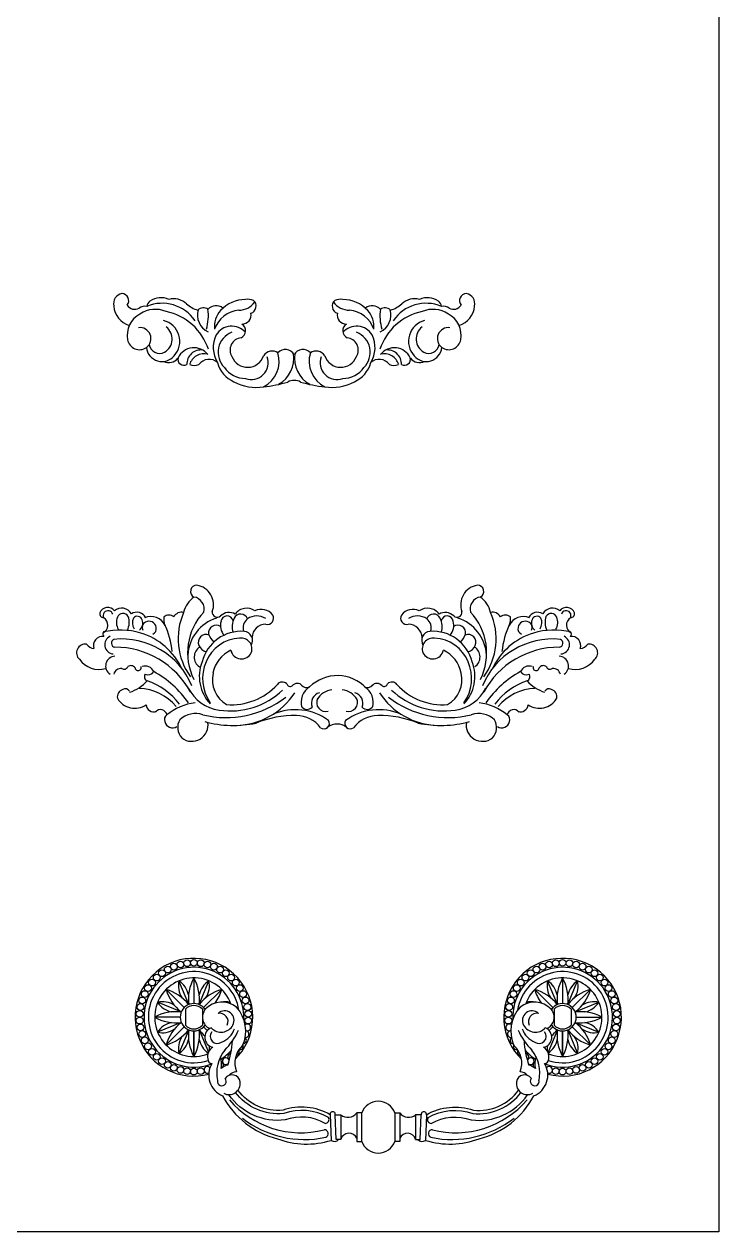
# Model space of a CAD drawing. Header units: millimetres. Extents: x -159347 to -158123, y -76894 to -75818.
# Drawn here: x -158299.1 to -158123.1, y -76894.1 to -76588.5 of the extents above; entities that cross this region are included whole.
import ezdxf

# ---------------------------------------------------------------- set-up
doc = ezdxf.new("R2010")
doc.units = ezdxf.units.MM
doc.header["$LTSCALE"] = 2
doc.header["$MEASUREMENT"] = 0
doc.layers.get('0').update_dxf_attribs({"linetype": 'CONTINUOUS'})
doc.layers.add('标注', color=7, linetype='CONTINUOUS', lineweight=25)

# ---------------------------------------------------------------- blocks, each defined once
blk = doc.blocks.new('A$C66C07949')
at = {"color": 7, "linetype": 'Continuous'}
for p, q in [((13.56, 37.56), (11.07, 43.55)), ((14.88, 44.31), (14.88, 37.83)), ((16.2, 37.56), (18.68, 43.55)), ((106.94, 37.56), (104.45, 43.55)), ((108.26, 44.31), (108.26, 37.83)), ((109.58, 37.56), (112.06, 43.55)), ((7.85, 41.4), (12.43, 36.81)), ((21.91, 41.4), (17.32, 36.81)), ((101.23, 41.4), (105.81, 36.81)), ((115.29, 41.4), (110.7, 36.81)), ((11.69, 35.69), (5.69, 38.16)), ((23.61, 37.97), (24.07, 38.16)), ((23.61, 37.97), (24.07, 38.16)), ((99.53, 37.97), (99.07, 38.16)), ((99.53, 37.97), (99.07, 38.16)), ((111.45, 35.69), (117.45, 38.16)), ((11.42, 34.37), (4.94, 34.37)), ((12.73, 36.41), (12.73, 32.33)), ((17.03, 36.41), (17.03, 32.33)), ((106.11, 36.41), (106.11, 32.33)), ((110.41, 36.41), (110.41, 32.33)), ((111.72, 34.37), (118.2, 34.37)), ((11.69, 33.05), (5.69, 30.58)), ((12.43, 31.93), (7.85, 27.34)), ((13.56, 31.18), (11.07, 25.19)), ((14.88, 30.91), (14.88, 24.43)), ((14.88, 24.43), (14.88, 30.91)), ((16.2, 31.18), (18.55, 25.5)), ((17.32, 31.93), (18.27, 30.98)), ((106.94, 31.18), (104.58, 25.5)), ((105.81, 31.93), (104.87, 30.98)), ((108.26, 30.91), (108.26, 24.43)), ((108.26, 24.43), (108.26, 30.91)), ((109.58, 31.18), (112.06, 25.19)), ((110.7, 31.93), (115.29, 27.34)), ((111.45, 33.05), (117.45, 30.58)), ((49.38, 9.69), (49.64, 3.21)), ((50.94, 3.47), (50.68, 9.69)), ((50.68, 9.69), (52.1, 9.69)), ((52.1, 9.69), (52.1, 3.47)), ((56.12, 10.15), (56.12, 2.95)), ((57.36, 10.15), (56.12, 10.15)), ((65.77, 10.15), (67.01, 10.15)), ((67.01, 10.15), (67.01, 2.95)), ((71.03, 9.69), (71.03, 3.47)), ((72.46, 9.69), (71.03, 9.69)), ((72.2, 3.47), (72.46, 9.69)), ((73.76, 9.69), (73.5, 3.21)), ((52.1, 3.47), (50.94, 3.47)), ((71.03, 3.47), (72.2, 3.47))]:
    blk.add_line(p, q, dxfattribs=at)
for p, q in [((57.36, 10.15), (57.36, 2.95)), ((65.77, 10.15), (65.77, 2.95)), ((56.12, 2.95), (57.36, 2.95)), ((67.01, 2.95), (65.77, 2.95))]:
    blk.add_line(p, q)
for points in [[(48.96, 8.96, 0.217171), (37.64, 10.03, -0.269782), (25.36, 15.41, -0.269782)], [(49.38, 9.69, 0.215453), (37.45, 10.85, -0.267853), (26.04, 15.91)], [(73.76, 9.69, -0.215453), (85.69, 10.85, 0.267853), (97.1, 15.91)], [(74.18, 8.96, -0.217171), (85.5, 10.03, 0.269782), (97.77, 15.41, 0.269782)], [(48.12, 7.5, 0.220956), (38.02, 8.38, -0.280931), (23.76, 14.77, -0.273305)], [(75.01, 7.5, -0.220956), (85.12, 8.38, 0.280931), (99.38, 14.77, 0.273305)]]:
    blk.add_lwpolyline(points, format="xyb", dxfattribs=at)
for centre in [(14.88, 48.13), (108.26, 48.13), (6.79, 45.5), (8.25, 46.43), (9.81, 47.17), (11.46, 47.7), (13.15, 48.02), (16.6, 48.02), (18.3, 47.7), (19.94, 47.17), (21.51, 46.43), (22.97, 45.5), (100.17, 45.5), (101.63, 46.43), (103.19, 47.17), (104.84, 47.7), (106.53, 48.02), (109.98, 48.02), (111.68, 47.7), (113.32, 47.17), (114.89, 46.43), (116.35, 45.5), (4.27, 43.14), (5.46, 44.4), (24.3, 44.4), (25.48, 43.14), (97.65, 43.14), (98.84, 44.4), (117.68, 44.4), (118.86, 43.14), (2.43, 40.23), (3.26, 41.74), (26.5, 41.74), (27.33, 40.23), (95.81, 40.23), (96.64, 41.74), (119.88, 41.74), (120.71, 40.23), (1.36, 36.95), (1.79, 38.62), (27.97, 38.62), (28.4, 36.95), (94.74, 36.95), (95.17, 38.62), (121.35, 38.62), (121.78, 36.95), (1.14, 35.23), (1.14, 33.51), (28.61, 35.23), (28.61, 33.51), (94.52, 35.23), (94.52, 33.51), (121.99, 35.23), (121.99, 33.51), (1.36, 31.79), (1.79, 30.12), (121.35, 30.12), (121.78, 31.79), (2.43, 28.51), (3.26, 27), (119.88, 27), (120.71, 28.51), (4.27, 25.6), (5.46, 24.34), (117.68, 24.34), (118.86, 25.6), (6.79, 23.24), (8.25, 22.31), (9.81, 21.57), (11.46, 21.04), (13.15, 20.72), (14.88, 20.61), (16.6, 20.72), (106.53, 20.72), (108.26, 20.61), (109.98, 20.72), (111.68, 21.04), (113.32, 21.57), (114.89, 22.31), (116.35, 23.24)]:
    blk.add_circle(centre, 0.856, dxfattribs=at)
for centre, radius, start, end in [((14.88, 34.37), 14.9, 314.3688, 284.6184), ((108.26, 34.37), 14.9, 255.3816, 225.6312), ((14.88, 34.37), 12.63, 357.3365, 290.9046), ((14.88, 34.37), 11.54, 8.703, 288.1174), ((108.26, 34.37), 12.63, 249.0954, 182.6635), ((108.26, 34.37), 11.54, 251.8826, 171.297), ((14.88, 34.37), 9.94, 19.888, 290.8334), ((16.39, 42.31), 5.45, 166.8493, 213.2384), ((8.17, 38.94), 5.45, 11.4386, 57.8278), ((24.51, 38.92), 11.04, 150.7777, 187.0964), ((5.24, 38.92), 11.04, 352.9036, 29.2223), ((21.58, 38.94), 5.45, 122.1722, 168.5614), ((13.37, 42.31), 5.45, 326.7616, 13.1507), ((108.26, 34.37), 9.94, 249.1666, 160.112), ((109.77, 42.31), 5.45, 166.8493, 213.2384), ((101.55, 38.94), 5.45, 11.4386, 57.8278), ((117.89, 38.92), 11.04, 150.7777, 187.0964), ((98.62, 38.92), 11.04, 352.9036, 29.2223), ((114.96, 38.94), 5.45, 122.1722, 168.5614), ((106.75, 42.31), 5.45, 326.7616, 13.1507), ((4.83, 30.78), 11.04, 37.9831, 74.3018), ((18.44, 44.42), 11.04, 195.8572, 232.1758), ((24.92, 30.78), 11.04, 105.6982, 142.0169), ((11.32, 44.42), 11.04, 324.0408, 344.1428), ((98.21, 30.78), 11.04, 37.9831, 74.3018), ((111.82, 44.42), 11.04, 195.8572, 215.9592), ((118.3, 30.78), 11.04, 105.6982, 142.0169), ((104.7, 44.42), 11.04, 307.8242, 344.1428), ((6.91, 32.85), 5.45, 56.5309, 102.9201), ((10.32, 41.05), 5.45, 211.9416, 258.3308), ((14.88, 34.37), 3.46, 34.8975, 325.1025), ((14.88, 34.37), 2.96, 43.5449, 136.4551), ((21.98, 32.36), 5.84, 51.0306, 136.4689), ((22.85, 32.85), 5.45, 77.0799, 101.1942), ((19.44, 41.05), 5.45, 324.5459, 328.0584), ((18.96, 30.85), 9.03, 336.0479, 42.1421), ((104.18, 30.85), 9.03, 137.8579, 203.9521), ((101.16, 32.36), 5.84, 43.5311, 128.9694), ((100.29, 32.85), 5.45, 78.8058, 102.9201), ((103.7, 41.05), 5.45, 211.9416, 215.4541), ((108.26, 34.37), 3.46, 214.8975, 145.1025), ((108.26, 34.37), 2.96, 43.5449, 136.4551), ((116.23, 32.85), 5.45, 77.0799, 123.4691), ((112.82, 41.05), 5.45, 281.6692, 328.0584), ((10.33, 24.74), 11.04, 82.9036, 119.2223), ((10.33, 44), 11.04, 240.7777, 277.0964), ((20.22, 34.37), 3.19, 140.8683, 244.9668), ((22.62, 33.55), 2.43, 330.9862, 132.2071), ((21.41, 33.27), 2.12, 334.6147, 101.509), ((100.52, 33.55), 2.43, 47.7929, 209.0138), ((101.73, 33.27), 2.12, 78.491, 205.3853), ((102.92, 34.37), 3.19, 295.0332, 39.1317), ((112.81, 24.74), 11.04, 60.7777, 97.0964), ((112.81, 44), 11.04, 262.9036, 299.2223), ((10.32, 27.69), 5.45, 101.6692, 148.0584), ((6.91, 35.89), 5.45, 257.0799, 303.4691), ((18.44, 24.32), 11.04, 127.8242, 164.1428), ((4.83, 37.96), 11.04, 285.6982, 322.0169), ((14.88, 34.37), 2.96, 223.5449, 316.4551), ((24.51, 29.82), 11.04, 172.9036, 209.2223), ((5.24, 29.82), 11.04, 330.7777, 7.0964), ((24.92, 37.96), 11.04, 217.9831, 228.7624), ((20.16, 29.29), 2.54, 110.5915, 259.2273), ((14.88, 34.37), 3.46, 337.5317, 337.5739), ((20.82, 29.54), 1.8, 140.5244, 306.5681), ((21.76, 33.98), 3.4, 222.8806, 331.5919), ((19.91, 33.24), 5.52, 291.0698, 341.1465), ((9.54, 38.85), 18.36, 315.6515, 334.9298), ((28.4, 31.79), 0.856, 241.0861, 130.3465), ((27.97, 30.12), 0.856, 261.8963, 88.8445), ((94.74, 31.79), 0.856, 49.6535, 298.9139), ((95.17, 30.12), 0.856, 91.1555, 278.1037), ((113.6, 38.85), 18.36, 205.0702, 224.3485), ((103.23, 33.24), 5.52, 198.8535, 248.9302), ((101.38, 33.98), 3.4, 208.4081, 317.1194), ((102.32, 29.54), 1.8, 233.4319, 39.4756), ((102.97, 29.29), 2.54, 280.7727, 69.4085), ((108.26, 34.37), 3.46, 202.4261, 202.4683), ((98.21, 37.96), 11.04, 311.2376, 322.0169), ((108.26, 34.37), 2.96, 223.5449, 316.4551), ((117.89, 29.82), 11.04, 172.9036, 209.2223), ((98.62, 29.82), 11.04, 330.7777, 7.0964), ((118.3, 37.96), 11.04, 217.9831, 254.3018), ((104.7, 24.32), 11.04, 15.8572, 52.1758), ((116.23, 35.89), 5.45, 236.5309, 282.9201), ((112.82, 27.69), 5.45, 31.9416, 78.3308), ((16.39, 26.43), 5.45, 146.7616, 193.1507), ((8.17, 29.8), 5.45, 302.1722, 348.5614), ((21.58, 29.8), 5.45, 191.4386, 235.374), ((0.72, 29.83), 23.96, 341.5722, 356.5628), ((27.33, 28.51), 0.856, 274.8363, 53.9746), ((95.81, 28.51), 0.856, 126.0254, 265.1637), ((122.42, 29.83), 23.96, 183.4372, 198.4278), ((101.55, 29.8), 5.45, 304.626, 348.5614), ((114.96, 29.8), 5.45, 191.4386, 237.8278), ((106.75, 26.43), 5.45, 346.8493, 33.2384), ((21.12, 24.4), 2.8, 120.9385, 192.0423), ((13.37, 26.43), 5.45, 355.0618, 7.737), ((29.77, 20.29), 9.12, 141.117, 192.1719), ((14.88, 34.37), 12.63, 303.0062, 318.7608), ((24.3, 24.34), 0.856, 95.1499, 238.6199), ((31.08, 22.78), 5.86, 131.3228, 202.1827), ((25.48, 25.6), 0.856, 274.9689, 31.6264), ((26.5, 27), 0.856, 256.1102, 24.1937), ((96.64, 27), 0.856, 155.8063, 283.8898), ((92.06, 22.78), 5.86, 337.8173, 48.6772), ((97.65, 25.6), 0.856, 148.3736, 265.0311), ((108.26, 34.37), 12.63, 221.2392, 236.9938), ((98.84, 24.34), 0.856, 301.3801, 84.8501), ((93.37, 20.29), 9.12, 347.8281, 38.883), ((102.01, 24.4), 2.8, 347.9577, 59.0615), ((109.77, 26.43), 5.45, 172.263, 184.9382), ((18.3, 21.04), 0.856, 41.1521, 294.5998), ((19.57, 23.82), 1.18, 180.2458, 263.0511), ((24.33, 19.75), 5.7, 149.3699, 247.5182), ((16.27, 22.56), 5.63, 347.6399, 18.5596), ((24.58, 18.13), 4.29, 105.3835, 131.1927), ((21.51, 22.31), 0.856, 289.4505, 65.1927), ((22.97, 23.24), 0.856, 12.5391, 314.4375), ((100.17, 23.24), 0.856, 225.5625, 167.4609), ((98.55, 18.13), 4.29, 48.8073, 74.6165), ((101.63, 22.31), 0.856, 114.8073, 250.5495), ((98.81, 19.75), 5.7, 292.4818, 30.6301), ((106.87, 22.56), 5.63, 161.4404, 192.3601), ((103.57, 23.82), 1.18, 276.9489, 359.7542), ((104.84, 21.04), 0.856, 245.4002, 138.8479), ((21.96, 18.15), 1.12, 168.6186, 41.2292), ((24.51, 17.74), 2.06, 6.7545, 146.1183), ((24.51, 17.74), 2.06, 76.4364, 146.1183), ((25.85, 17.74), 2.84, 94.0913, 137.4879), ((98.63, 17.74), 2.06, 33.8817, 173.2455), ((97.28, 17.74), 2.84, 42.5121, 85.9087), ((98.63, 17.74), 2.06, 33.8817, 103.5636), ((101.18, 18.15), 1.12, 138.7708, 11.3814), ((23.79, 17.57), 2.8, 240.6261, 8.3627), ((99.35, 17.57), 2.8, 171.6373, 299.3739), ((41.43, 24.77), 21.86, 208.089, 255.6733), ((41.97, 28.94), 23.81, 220.5842, 284.2634), ((81.16, 28.94), 23.81, 255.7366, 319.4158), ((81.7, 24.77), 21.86, 284.3267, 331.911), ((50.03, 9.8), 0.659, 349.8192, 190.1808), ((53.89, 11.82), 2.78, 229.9539, 323.2713), ((69.24, 11.82), 2.78, 216.7287, 310.0461), ((73.11, 9.8), 0.659, 349.8192, 190.1808), ((42.9, 29), 25.58, 231.9859, 282.0713), ((80.23, 29), 25.58, 257.9287, 308.0141), ((43.41, 23.56), 21.28, 249.7016, 287.027), ((50.45, 4.29), 1.35, 233.2361, 322.4625), ((54.16, 2.85), 2.15, 24.0833, 163.2954), ((68.98, 2.85), 2.15, 16.7046, 155.9167), ((72.69, 4.29), 1.35, 217.5375, 306.7639), ((79.73, 23.56), 21.28, 252.973, 290.2984)]:
    blk.add_arc(centre, radius, start, end, dxfattribs=at)
for centre, radius, start, end in [((61.57, 8.63), 4.47, 90, 160.0921), ((61.57, 8.63), 4.47, 19.9079, 90), ((48.17, 8.45), 0.946, 267.5286, 32.668), ((74.97, 8.45), 0.946, 147.332, 272.4714), ((47.93, 4.9), 0.969, 289.3175, 95.3866), ((75.21, 4.9), 0.969, 84.6134, 250.6825), ((61.57, 4.47), 4.47, 199.9079, 270), ((61.57, 4.47), 4.47, 270, 340.0921)]:
    blk.add_arc(centre, radius, start, end)
blk = doc.blocks.new('A$C61C83436')
for centre, radius, start, end in [((27.1, 211.4), 27.2, 102.0097, 191.5553), ((19.8, 219.4), 18.7, 323.2281, 84.8066), ((103.5, 203.2), 19.1, 126.1235, 174.5382), ((119.7, 178.8), 48.3, 65.3165, 124.6508), ((152.3, 177.3), 47.1, 45.8652, 105.3154), ((333.9, 138), 84.5, 89.6938, 138.0745), ((317.2, 245), 49.7, 270.1061, 325.0178), ((340.8, 187.9), 35.1, 66.845, 100.7361), ((342, 205.8), 19.2, 288.4887, 48.8027), ((573.2, 205.8), 19.2, 131.1973, 251.5113), ((598, 245), 49.7, 214.9822, 269.8939), ((574.4, 187.9), 35.1, 79.2639, 113.155), ((581.4, 138), 84.5, 41.9255, 90.3062), ((763, 177.3), 47.1, 74.6846, 134.1348), ((795.6, 178.8), 48.3, 55.3492, 114.6835), ((811.8, 203.2), 19.1, 5.4618, 53.8765), ((895.4, 219.4), 18.7, 95.1934, 216.7719), ((888.1, 211.4), 27.2, 348.4447, 77.9903), ((58.1, 211.2), 57.8, 185.2609, 251.4999), ((96.1, 131.4), 61.7, 118.1843, 190.019), ((54.1, 220.8), 23.1, 213.0236, 298.353), ((80, 180.5), 24.8, 79.5248, 126.7229), ((106.3, 126.5), 71.1, 67.4422, 123.506), ((123.4, 112.6), 100.3, 34.1439, 112.8506), ((103.5, 51), 144.3, 18.3315, 77.9719), ((235.9, 270.6), 78.2, 229.4739, 253.3439), ((259.2, 182.8), 46.6, 162.6513, 244.7906), ((227.9, 179.5), 21.7, 58.2442, 131.7491), ((120.4, 181.8), 119.9, 343.299, 7.6952), ((259.7, 178.5), 28.1, 52.2321, 136.4226), ((315.3, 154.5), 59.6, 137.9786, 186.9059), ((323, 125.2), 70.4, 94.6286, 161.639), ((325.7, 183), 22.8, 268.8092, 11.5344), ((589.5, 183), 22.8, 168.4656, 271.1908), ((592.3, 125.2), 70.4, 18.361, 85.3714), ((655.5, 178.5), 28.1, 43.5774, 127.7679), ((600, 154.5), 59.6, 353.0941, 42.0214), ((811.8, 51), 144.3, 102.0281, 161.6685), ((794.8, 181.8), 119.9, 172.3048, 196.701), ((687.3, 179.5), 21.7, 48.2509, 121.7558), ((656, 182.8), 46.6, 295.2094, 17.3487), ((679.3, 270.6), 78.2, 286.6561, 310.5261), ((791.8, 112.6), 100.3, 67.1494, 145.8561), ((809, 126.5), 71.1, 56.494, 112.5578), ((835.3, 180.5), 24.8, 53.2771, 100.4752), ((819.1, 131.4), 61.7, 349.981, 61.8157), ((861.1, 220.8), 23.1, 241.647, 326.9764), ((857.2, 211.2), 57.8, 288.5001, 354.7391), ((113.6, 116.7), 54.3, 317.6177, 75.7293), ((110.4, 122.6), 38.2, 299.0784, 52.7439), ((299.6, 108.6), 46.3, 41.8428, 148.5346), ((314.7, 143.5), 19.8, 295.9372, 57.5782), ((600.6, 143.5), 19.8, 122.4218, 244.0628), ((615.7, 108.6), 46.3, 31.4654, 138.1572), ((801.6, 116.7), 54.3, 104.2707, 222.3823), ((804.8, 122.6), 38.2, 127.2561, 240.9216), ((67.1, 123.5), 27.8, 305.8102, 98.0808), ((324.6, 100.9), 72, 153.7287, 211.9688), ((319.1, 89), 54.1, 111.1869, 225.0968), ((326.3, 94.6), 31.2, 95.569, 211.894), ((588.9, 94.6), 31.2, 328.106, 84.431), ((596.2, 89), 54.1, 314.9032, 68.8131), ((590.6, 100.9), 72, 328.0312, 26.2713), ((848.2, 123.5), 27.8, 81.9192, 234.1898), ((65.8, 126.4), 30.9, 190.7529, 304.6424), ((122.9, 105.3), 39.8, 186.197, 320.8193), ((116.6, 112.4), 26.3, 188.1801, 298.1323), ((203.9, 55.5), 44.9, 38.9112, 154.1162), ((221.6, 58.7), 36.1, 82.7615, 181.5839), ((401.8, 66), 25.9, 55.2035, 147.0052), ((435.5, 71), 25, 27.7875, 139.5422), ((479.7, 71), 25, 40.4578, 152.2125), ((513.5, 66), 25.9, 32.9948, 124.7965), ((711.4, 55.5), 44.9, 25.8838, 141.0888), ((693.6, 58.7), 36.1, 358.4161, 97.2385), ((792.3, 105.3), 39.8, 219.1807, 353.803), ((798.6, 112.4), 26.3, 241.8677, 351.8199), ((849.5, 126.4), 30.9, 235.3576, 349.2471), ((140.1, 93), 30.1, 244.7878, 320.0808), ((178.3, 71.3), 15.3, 165.5726, 298.0045), ((228.7, 47.9), 37.2, 74.2803, 164.9461), ((242.2, 39.5), 31.6, 47.3891, 144.5776), ((336.8, 83.2), 76.1, 195.5675, 245.2969), ((339.6, 93.5), 42.6, 201.207, 341.5851), ((349.2, 62.7), 42.6, 249.7224, 20.2316), ((346.6, 66.4), 73, 297.2668, 16.5882), ((381.5, 73.8), 75.3, 298.9375, 8.8767), ((533.7, 73.8), 75.3, 171.1233, 241.0625), ((568.6, 66.4), 73, 163.4118, 242.7332), ((566.1, 62.7), 42.6, 159.7684, 290.2776), ((575.6, 93.5), 42.6, 198.4149, 338.793), ((578.4, 83.2), 76.1, 294.7031, 344.4325), ((673.1, 39.5), 31.6, 35.4224, 132.6109), ((686.5, 47.9), 37.2, 15.0539, 105.7197), ((736.9, 71.3), 15.3, 241.9955, 14.4274), ((775.2, 93), 30.1, 219.9192, 295.2122), ((204.3, 91.7), 36, 251.5188, 289.6869), ((333.9, 87.1), 64.4, 214.5642, 270.4719), ((581.4, 87.1), 64.4, 269.5281, 325.4358), ((710.9, 91.7), 36, 250.3131, 288.4812), ((361, 118.4), 118.4, 241.8037, 279.2584), ((345, 340.3), 340.6, 275.9053, 286.4281), ((457.6, -18), 35.6, 62.7572, 117.2428), ((570.2, 340.3), 340.6, 253.5719, 264.0947), ((554.2, 118.4), 118.4, 260.7416, 298.1963)]:
    blk.add_arc(centre, radius, start, end)
blk = doc.blocks.new('A$C03AC6C32')
at = {"xscale": 0.0999695734062698, "yscale": 0.0999695734062698, "zscale": 0.0999695734062698}
blk.add_blockref('A$C61C83436', (0, -0.01), dxfattribs=at)
blk = doc.blocks.new('A$C3ED24F32')
for centre, radius, start, end in [((30.42, 37.93), 1.57, 88.0823, 243.7683), ((29.73, 34.59), 4.96, 339.1715, 81.3815), ((102.25, 34.59), 4.96, 98.6185, 200.8285), ((101.56, 37.93), 1.57, 296.2317, 91.9177), ((7.87, 31.75), 2.15, 35.6905, 158.414), ((11.46, 30.91), 2.79, 29.5192, 131.2978), ((33.78, 30.99), 6.86, 126.2459, 166.3315), ((29.27, 33.51), 3.05, 344.754, 81.3686), ((43.08, 30.11), 3.58, 54.0771, 144.1442), ((88.9, 30.11), 3.58, 35.8558, 125.9229), ((102.71, 33.51), 3.05, 98.6314, 195.246), ((98.2, 30.99), 6.86, 13.6685, 53.7541), ((120.52, 30.91), 2.79, 48.7022, 150.4808), ((124.11, 31.75), 2.15, 21.586, 144.3095), ((6.87, 32.31), 1.02, 167.1867, 270.1778), ((5.69, 29.41), 2.22, 297.0133, 57.8724), ((7.99, 31.82), 1.24, 16.0306, 205.3988), ((13.47, 30.11), 3.38, 157.4076, 210.7702), ((11.77, 30.87), 1.52, 29.7824, 159.2384), ((8.71, 30.12), 4.63, 333.8308, 19.0187), ((15.23, 30.11), 2.56, 27.4046, 121.6294), ((16.82, 30.01), 2.69, 154.7993, 214.4791), ((15.4, 30.36), 1.29, 17.9751, 141.9193), ((14.45, 29.94), 2.32, 308.6936, 20.64), ((18.82, 27.49), 4.07, 27.0012, 112.7838), ((25.42, 30.89), 3.36, 169.5223, 207.6296), ((23.38, 30.04), 1.93, 49.2149, 130.7851), ((26.58, 30.48), 2.19, 75.7106, 152.3745), ((42.13, 25.96), 16.42, 156.108, 215.9645), ((43.21, 22.38), 15.09, 136.8037, 206.3845), ((38.73, 21.13), 10.61, 108.2638, 176.3119), ((35.63, 32.68), 1.27, 173.3878, 310.8557), ((38.65, 29.48), 3.13, 60.8918, 134.2854), ((38.11, 30.17), 1.55, 12.4352, 171.3984), ((44, 28.97), 4.63, 152.0901, 196.9551), ((41.56, 30.42), 1.8, 18.4943, 156.5084), ((45.01, 28.74), 2.85, 127.7004, 198.2869), ((45.67, 27.45), 4.28, 58.1901, 124.0694), ((46.8, 29.76), 3.64, 37.3718, 116.4301), ((48.32, 31.17), 1.59, 256.9315, 30.2559), ((83.66, 31.17), 1.59, 149.7441, 283.0685), ((85.18, 29.76), 3.64, 63.5699, 142.6282), ((86.31, 27.45), 4.28, 55.9306, 121.8099), ((90.42, 30.42), 1.8, 23.4916, 161.5057), ((86.97, 28.74), 2.85, 341.7131, 52.2996), ((93.33, 29.48), 3.13, 45.7146, 119.1082), ((87.98, 28.97), 4.63, 343.0449, 27.9099), ((93.87, 30.17), 1.55, 8.6016, 167.5648), ((96.35, 32.68), 1.27, 229.1443, 6.6122), ((93.25, 21.13), 10.61, 3.6881, 71.7362), ((88.77, 22.38), 15.09, 333.6155, 43.1963), ((89.85, 25.96), 16.42, 324.0355, 23.892), ((105.4, 30.48), 2.19, 27.6255, 104.2894), ((108.6, 30.04), 1.93, 49.2149, 130.7851), ((113.16, 27.49), 4.07, 67.2162, 152.9988), ((106.56, 30.89), 3.36, 332.3704, 10.4777), ((116.75, 30.11), 2.56, 58.3706, 152.5954), ((117.53, 29.94), 2.32, 159.36, 231.3064), ((116.58, 30.36), 1.29, 38.0807, 162.0249), ((115.16, 30.01), 2.69, 325.5209, 25.2007), ((123.27, 30.12), 4.63, 160.9813, 206.1692), ((120.21, 30.87), 1.52, 20.7616, 150.2176), ((118.51, 30.11), 3.38, 329.2298, 22.5924), ((123.99, 31.82), 1.24, 334.6012, 163.9694), ((126.29, 29.41), 2.22, 122.1276, 242.9867), ((125.11, 32.31), 1.02, 269.8222, 12.8133), ((7.45, 27.16), 0.805, 139.7647, 230.3393), ((11.04, 9.91), 18.26, 73.3438, 103.2896), ((18.11, 28.81), 1.5, 117.1448, 207.1907), ((18.35, 28.55), 1.84, 9.2844, 120.0588), ((18.62, 28.54), 1.58, 295.6475, 11.1856), ((3.49, 20.65), 20.85, 5.6512, 25.5277), ((41.77, 17.54), 10.32, 85.8146, 165.5516), ((35.4, 27.42), 1.98, 56.7438, 188.2672), ((40.31, 29.36), 3.87, 164.4928, 220.1957), ((42.24, 25.52), 2.33, 329.9639, 83.1466), ((47.9, 26.17), 3.45, 89.0582, 178.3472), ((84.08, 26.17), 3.45, 1.6528, 90.9418), ((89.74, 25.52), 2.33, 96.8534, 210.0361), ((90.21, 17.54), 10.32, 14.4484, 94.1854), ((91.67, 29.36), 3.87, 319.8043, 15.5072), ((96.58, 27.42), 1.98, 351.7328, 123.2562), ((128.49, 20.65), 20.85, 154.4723, 174.3488), ((113.36, 28.54), 1.58, 168.8144, 244.3525), ((113.63, 28.55), 1.84, 59.9412, 170.7156), ((113.87, 28.81), 1.5, 332.8093, 62.8552), ((120.94, 9.91), 18.26, 76.7104, 106.6562), ((124.53, 27.16), 0.805, 309.6607, 40.2353), ((2.18, 22.41), 2.19, 80.9847, 227.9223), ((4.9, 26.46), 3.04, 218.5063, 260.4415), ((6.6, 24.23), 2.33, 81.6896, 198.9107), ((9.47, 24.44), 2.34, 113.7676, 265.6252), ((9.83, 24.86), 1.03, 112.1003, 263.587), ((11.38, 6.56), 19.35, 22.8669, 95.7447), ((11.44, 11.38), 16.73, 24.2876, 73.2257), ((32.78, 25.08), 1.97, 67.0925, 204.7279), ((41.62, 16.66), 9.45, 92.0165, 158.5394), ((39.4, 29.57), 6.44, 202.213, 223.8578), ((41.71, 23.41), 2.72, 338.9927, 98.9293), ((90.27, 23.41), 2.72, 81.0707, 201.0073), ((90.36, 16.66), 9.45, 21.4606, 87.9835), ((92.58, 29.57), 6.44, 316.1422, 337.787), ((99.2, 25.08), 1.97, 335.2721, 112.9075), ((120.6, 6.56), 19.35, 84.2553, 157.1331), ((120.54, 11.38), 16.73, 106.7743, 155.7124), ((122.15, 24.86), 1.03, 276.413, 67.8997), ((122.51, 24.44), 2.34, 274.3748, 66.2324), ((125.38, 24.23), 2.33, 341.0893, 98.3104), ((127.08, 26.46), 3.04, 279.5585, 321.4937), ((129.8, 22.41), 2.19, 312.0777, 99.0153), ((9.82, 19.06), 2.46, 92.1591, 237.4578), ((9.67, 1.92), 21.92, 28.8516, 89.8957), ((32.78, 21.35), 2.98, 122.2869, 236.029), ((33.54, 25.32), 2.76, 202.6659, 254.5759), ((42.56, 15.68), 8.17, 115.4034, 168.8865), ((41.76, 23.62), 2.76, 191.746, 334.6868), ((90.22, 23.62), 2.76, 205.3132, 348.254), ((89.42, 15.68), 8.17, 11.1135, 64.5966), ((98.44, 25.32), 2.76, 285.4241, 337.3341), ((99.2, 21.35), 2.98, 303.971, 57.7131), ((122.31, 1.92), 21.92, 90.1043, 151.1484), ((122.16, 19.06), 2.46, 302.5422, 87.8409), ((5.69, 24.25), 6.06, 214.887, 286.1034), ((11.22, 16.63), 1.81, 81.5971, 168.6052), ((12.05, 19.28), 1.03, 236.6007, 340.2416), ((13.74, 17.94), 1.23, 30.7232, 126.2256), ((15.58, 18.68), 0.79, 188.5517, 18.2126), ((17.38, 16.69), 2.37, 23.9118, 109.3835), ((41.14, 16.45), 10.06, 158.6443, 223.7367), ((42.42, 15.85), 10.5, 156.0415, 215.5239), ((89.56, 15.85), 10.5, 324.4761, 23.9585), ((90.84, 16.45), 10.06, 316.2633, 21.3557), ((114.6, 16.69), 2.37, 70.6165, 156.0882), ((116.4, 18.68), 0.79, 161.7874, 351.4483), ((118.24, 17.94), 1.23, 53.7744, 149.2768), ((119.93, 19.28), 1.03, 199.7584, 303.3993), ((120.76, 16.63), 1.81, 11.3948, 98.4029), ((126.29, 24.25), 6.06, 253.8966, 325.113), ((10.66, 21.58), 9.55, 286.7766, 319.0011), ((18.29, 16.37), 1.13, 145.8953, 248.2536), ((18.09, 18.53), 1.7, 244.4872, 328.886), ((12.18, -1.16), 17.44, 37.28, 70.9648), ((6.33, -5.98), 27.08, 35.5657, 60.7824), ((41.7, 15.63), 7.33, 167.17, 239.7957), ((66.05, 6.61), 10.02, 43.2906, 134.4599), ((90.28, 15.63), 7.33, 300.2043, 12.83), ((125.65, -5.98), 27.08, 119.2176, 144.4343), ((119.8, -1.16), 17.44, 109.0352, 142.72), ((113.89, 18.53), 1.7, 211.114, 295.5128), ((113.69, 16.37), 1.13, 291.7464, 34.1047), ((121.31, 21.58), 9.55, 220.9989, 253.2234), ((12.27, 11.25), 1.96, 106.9025, 190.5293), ((12.35, 11.99), 1.3, 34.2651, 119.5714), ((15.35, 0.52), 12.9, 40.1189, 87.6709), ((37.61, 18.29), 10.48, 207.1962, 261.585), ((38.97, 26.89), 19.19, 261.346, 313.5461), ((39.16, 25.16), 15.91, 265.856, 317.2746), ((40.08, 22.13), 18.09, 271.4325, 326.9514), ((52.13, 13.45), 1.57, 45.8257, 144.5549), ((54.11, 14.83), 0.919, 195.3709, 303.2686), ((55.9, 13.06), 1.62, 39.0705, 142.0721), ((61.47, 9.84), 4.62, 121.901, 196.3756), ((58.34, 15.39), 1.77, 220.4885, 292.9583), ((62.19, 9.65), 2.73, 104.5584, 201.2372), ((65.02, 8.35), 4.66, 94.0355, 150.869), ((66.96, 8.35), 4.66, 29.131, 85.9645), ((69.79, 9.65), 2.73, 338.7628, 75.4416), ((73.64, 15.39), 1.77, 247.0417, 319.5115), ((70.51, 9.84), 4.62, 343.6244, 58.099), ((76.08, 13.06), 1.62, 37.9279, 140.9295), ((91.9, 22.13), 18.09, 213.0486, 268.5675), ((77.87, 14.83), 0.919, 236.7314, 344.6291), ((79.85, 13.45), 1.57, 35.4451, 134.1743), ((93.01, 26.89), 19.19, 226.4539, 278.654), ((92.82, 25.16), 15.91, 222.7254, 274.144), ((94.37, 18.29), 10.48, 278.415, 332.8038), ((116.63, 0.52), 12.9, 92.3291, 139.8811), ((119.63, 11.99), 1.3, 60.4286, 145.7349), ((119.71, 11.25), 1.96, 349.4707, 73.0975), ((14.79, 13.55), 5.18, 210.9302, 303.1007), ((19.52, 9.4), 1.91, 185.7952, 289.8698), ((31.65, -3.81), 13.68, 96.8084, 129.8568), ((37.87, 30.59), 24.58, 256.1849, 307.8815), ((63.04, 9.81), 2.24, 152.3382, 287.1716), ((68.94, 9.81), 2.24, 252.8284, 27.6618), ((94.11, 30.59), 24.58, 232.1185, 283.8151), ((100.33, -3.81), 13.68, 50.1432, 83.1916), ((112.46, 9.4), 1.91, 250.1302, 354.2048), ((117.19, 13.55), 5.18, 236.8993, 329.0698), ((21.26, 6.35), 1.67, 11.8517, 140.4668), ((23.62, 5.51), 1.39, 122.0562, 201.0463), ((30.12, 1.1), 5.93, 71.5195, 132.2785), ((55.29, -19.61), 26.15, 89.1665, 112.0633), ((55.4, -6.44), 14.45, 54.294, 112.6922), ((55.72, -0.97), 7.5, 35.807, 90.3542), ((58.37, 9.76), 1.68, 212.9757, 319.1697), ((76.58, -6.44), 14.45, 67.3078, 125.706), ((76.26, -0.97), 7.5, 89.6458, 144.193), ((73.61, 9.76), 1.68, 220.8303, 327.0243), ((76.69, -19.61), 26.15, 67.9367, 90.8335), ((101.86, 1.1), 5.93, 47.7215, 108.4805), ((110.72, 6.35), 1.67, 39.5332, 168.1483), ((108.35, 5.51), 1.39, 338.9537, 57.9438), ((24.27, 5.4), 1.98, 191.1359, 305.0368), ((29.49, 3.52), 3.89, 149.6693, 223.1297), ((29.17, 4.13), 4.13, 232.3342, 9.4027), ((39.75, 31.87), 27.84, 254.842, 281.8471), ((62.63, 4.56), 1.4, 233.8401, 31.6226), ((65.98, 0.58), 3.81, 50.7791, 128.0547), ((69.34, 4.56), 1.4, 148.3774, 306.1599), ((92.23, 31.87), 27.84, 258.1529, 285.158), ((102.8, 4.13), 4.13, 170.5973, 307.6658), ((102.49, 3.52), 3.89, 316.8703, 30.3307), ((107.71, 5.4), 1.98, 234.9632, 348.8641)]:
    blk.add_arc(centre, radius, start, end)

msp = doc.modelspace()

# ---------------------------------------------------------------- linework, layer by layer
at = {"layer": '标注', "color": 7}
msp.add_lwpolyline([(-159347.41, -75818.29), (-158123.11, -75818.29), (-158123.11, -76894.12), (-159347.41, -76894.12)], close=True, dxfattribs=at)

# ---------------------------------------------------------------- block references
at = {"color": 0}
for name, p in [('A$C03AC6C32', (-158276.43, -76680.44)), ('A$C3ED24F32', (-158285.79, -76770.01)), ('A$C66C07949', (-158270.95, -76874.18))]:
    msp.add_blockref(name, p, dxfattribs=at)

doc.saveas('drawing.dxf')
